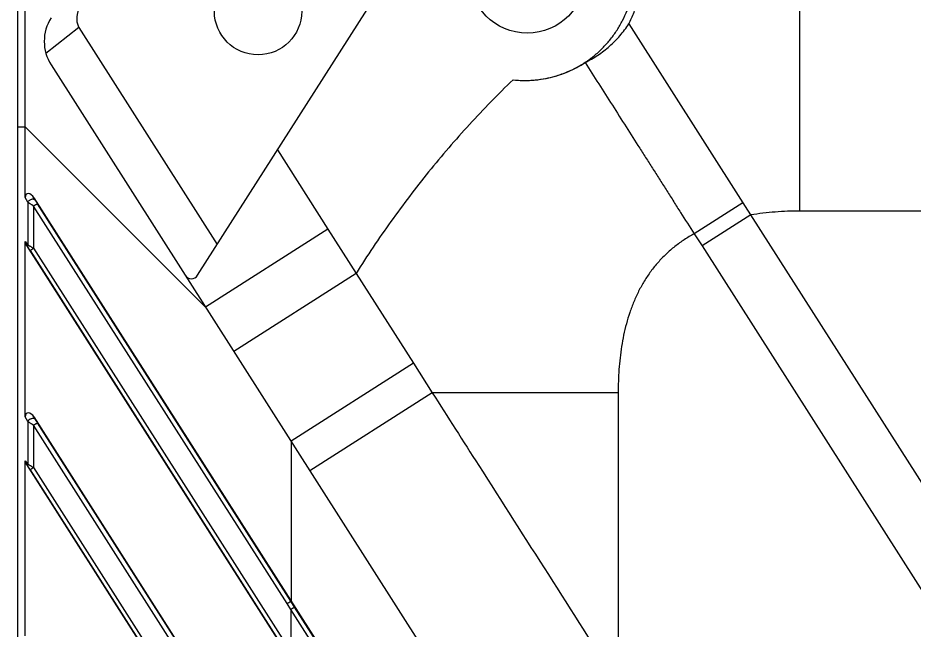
# Model space of a CAD drawing. Header units: millimetres. Extents: x 3299 to 14264, y 1863 to 5555.
# Drawn here: x 4446.3 to 4507.9, y 2769 to 2811.1 of the extents above; entities that cross this region are included whole.
import ezdxf

# ---------------------------------------------------------------- set-up
doc = ezdxf.new("R2010")
doc.units = ezdxf.units.MM
doc.layers.add('02___PRT_ALL_AXES', color=7, linetype='Continuous')

msp = doc.modelspace()

# ---------------------------------------------------------------- linework, layer by layer
at = {"color": 7, "linetype": 'Continuous'}
for p, q in [((4446.32578, 2501.52311), (4446.32578, 2839.02311)), ((4458.66912, 2793.36433), (4478.82583, 2825.00403)), ((4500.05316, 2797.78013), (4500.05316, 2820.25206)), ((4446.82516, 2803.5674), (4446.83083, 2813.19988)), ((4450.52207, 2810.41224), (4448.24887, 2808.62814)), ((4450.52207, 2810.41224), (4460.02596, 2795.49413)), ((4488.30424, 2810.65262), (4496.14376, 2798.35763)), ((4448.60312, 2807.84093), (4643.43095, 2502.02249)), ((4446.32578, 2803.5674), (4446.82516, 2803.5674)), ((4446.82516, 2798.71694), (4446.82516, 2803.5674)), ((4446.82516, 2803.5674), (4459.22562, 2791.16694)), ((4464.15929, 2801.98217), (4467.62064, 2796.54589)), ((4447.00013, 2798.39681), (4446.82516, 2798.71694)), ((4447.43, 2798.70152), (4636.11052, 2502.53242)), ((4447.50845, 2798.55798), (4447.43, 2798.70152)), ((4447.00013, 2798.39681), (4447.00013, 2795.45976)), ((4447.4029, 2798.12963), (4447.4029, 2795.22127)), ((4464.81951, 2770.79103), (4447.4029, 2798.12963)), ((4465.08617, 2770.9522), (4447.66956, 2798.29079)), ((4496.14376, 2798.35763), (4492.79707, 2796.22442)), ((4496.14376, 2798.35763), (4609.02108, 2621.17574)), ((4496.68064, 2797.51489), (4493.33354, 2795.38255)), ((4764.12235, 2797.78013), (4500.05316, 2797.78013)), ((4467.62064, 2796.54589), (4459.22562, 2791.16694)), ((4467.62064, 2796.54589), (4469.56023, 2793.4996)), ((4492.79707, 2796.22442), (4493.33354, 2795.38255)), ((4446.82516, 2783.64155), (4446.82516, 2795.6886)), ((4446.82516, 2795.6886), (4447.00013, 2795.45976)), ((4446.91015, 2795.42296), (4633.71299, 2502.20125)), ((4446.91015, 2795.42296), (4447.00434, 2795.29977)), ((4447.16545, 2795.06129), (4464.83441, 2767.32657)), ((4447.4029, 2795.22127), (4465.07186, 2767.48656)), ((4493.33354, 2795.38255), (4612.58933, 2608.18846)), ((4469.56023, 2793.4996), (4461.16602, 2788.12113)), ((4469.56023, 2793.4996), (4473.50067, 2787.32139)), ((4473.50067, 2787.32139), (4465.09683, 2781.95098)), ((4473.50067, 2787.32139), (4474.79256, 2785.29573)), ((4474.79256, 2785.29573), (4466.38593, 2779.92751)), ((4487.56876, 2785.29573), (4474.79256, 2785.29573)), ((4487.56876, 2785.29573), (4487.56876, 2765.2722)), ((4447.00013, 2783.32142), (4446.82516, 2783.64155)), ((4447.00013, 2783.32142), (4447.00013, 2780.38437)), ((4447.50845, 2783.48259), (4447.43, 2783.62613)), ((4447.43, 2783.62613), (4626.50644, 2502.53242)), ((4447.4029, 2783.05424), (4447.4029, 2780.14588)), ((4464.81951, 2755.71564), (4447.4029, 2783.05424)), ((4465.08617, 2755.87681), (4447.66956, 2783.21541)), ((4465.09683, 2781.95098), (4465.09683, 2770.97014)), ((4446.82516, 2768.56616), (4446.82516, 2780.61321)), ((4446.82516, 2780.61321), (4447.00013, 2780.38437)), ((4446.91015, 2780.34757), (4624.10891, 2502.20125)), ((4446.91015, 2780.34757), (4447.00434, 2780.22438)), ((4447.16545, 2779.9859), (4464.83441, 2752.25118)), ((4447.4029, 2780.14588), (4465.07186, 2752.41117)), ((4465.09683, 2770.97014), (4465.08617, 2770.9522)), ((4465.33853, 2770.55606), (4465.08617, 2770.9522)), ((4465.07186, 2770.3949), (4464.81951, 2770.79103)), ((4465.07186, 2770.3949), (4465.07186, 2767.48656)), ((4487.31654, 2735.49889), (4465.07186, 2770.3949)), ((4487.56876, 2735.65947), (4465.33853, 2770.55606))]:
    msp.add_line(p, q, dxfattribs=at)
for points in [[(4487.31654, 2735.49889), (4484.82125, 2739.41334), (4482.42744, 2743.16861), (4480.04181, 2746.91102), (4477.66378, 2750.64152), (4475.29246, 2754.3615), (4472.93668, 2758.05709), (4470.51464, 2761.85664), (4467.92328, 2765.92179), (4465.07186, 2770.3949)], [(4487.56876, 2735.65947), (4485.07509, 2739.57399), (4482.68283, 2743.32931), (4480.29876, 2747.07179), (4477.92227, 2750.80235), (4475.55249, 2754.52239), (4473.19824, 2758.21804), (4470.77777, 2762.01765), (4468.18809, 2766.08288), (4465.33853, 2770.55606)]]:
    msp.add_lwpolyline(points, dxfattribs=at)
for centre, radius, start, end in [((4451.13329, 2809.45283), 3, 147.5, 212.5), ((4458.24742, 2793.63298), 0.5, 212.5, 327.5)]:
    msp.add_arc(centre, radius, start, end, dxfattribs=at)
for centre, major_axis, ratio, start_param, end_param in [((4474.60647, 2829.21226), (-24.03776, -18.86586), 0.16362824, -0.43552918, -0.01611844), ((4447.18679, 2798.52486), (-0.25319, 0.42956), 0.60110417, -1.51321774, 0.79522008), ((4447.18679, 2795.55129), (-0.27793, 0.33734), 0.68585634, 0.69423725, 1.39405043), ((4447.18679, 2783.44948), (-0.25319, 0.42956), 0.60110417, -1.51321774, 0.79522008), ((4447.18679, 2780.4759), (-0.27793, 0.33734), 0.68585634, 0.69423725, 1.39405043)]:
    msp.add_ellipse(centre, major_axis=major_axis, ratio=ratio, start_param=start_param, end_param=end_param, dxfattribs=at)
for points, knots in [([(4480.34581, 2806.8073), (4480.59708, 2806.77992), (4480.97647, 2806.75793), (4481.48214, 2806.76704), (4481.98678, 2806.80168), (4482.61335, 2806.89274), (4483.22757, 2807.04651), (4483.70763, 2807.20608), (4484.17907, 2807.38962), (4484.75017, 2807.66324), (4485.39888, 2808.05868), (4486.00464, 2808.51725), (4486.56131, 2809.03427), (4487.06329, 2809.60449), (4487.50552, 2810.22214), (4487.88352, 2810.88099), (4488.19346, 2811.57438), (4488.43217, 2812.29533), (4488.59719, 2813.03656), (4488.68678, 2813.79056), (4488.69995, 2814.5497), (4488.63647, 2815.30625), (4488.49689, 2816.05249), (4488.28254, 2816.78078), (4487.99552, 2817.4836), (4487.6387, 2818.15371), (4487.21566, 2818.78417), (4486.73073, 2819.3684), (4486.18887, 2819.90035), (4485.59571, 2820.37446), (4485.06361, 2820.71734), (4484.61885, 2820.95803), (4484.16239, 2821.17582), (4483.57188, 2821.40409), (4482.96123, 2821.57122), (4482.46459, 2821.66725), (4481.96373, 2821.73798), (4481.58442, 2821.76237), (4481.33164, 2821.76581)], [0, 0, 0, 0, 0.03125105, 0.04688262, 0.06251406, 0.09376969, 0.12502719, 0.14066156, 0.15629627, 0.18755651, 0.21881722, 0.25007773, 0.28133735, 0.31259541, 0.34385134, 0.37510466, 0.40635505, 0.43760236, 0.46884662, 0.50008806, 0.53132704, 0.56256408, 0.5937998, 0.62503486, 0.65626998, 0.68750581, 0.71874295, 0.74998193, 0.78122312, 0.81246678, 0.84371304, 0.85934221, 0.87497203, 0.90622337, 0.937477, 0.95310961, 0.96874268, 1, 1, 1, 1]), ([(4488.30424, 2810.65262), (4488.43646, 2810.91174), (4488.67296, 2811.44474), (4488.9391, 2812.27752), (4489.11389, 2813.13403), (4489.16825, 2813.71448), (4489.17975, 2814.00507)], [0, 0, 0, 0, 0.25003918, 0.50005153, 0.75003708, 1, 1, 1, 1]), ([(4485.29088, 2807.99422), (4485.59499, 2808.14346), (4486.18384, 2808.483), (4486.99081, 2809.10486), (4487.70798, 2809.82814), (4488.11818, 2810.36977), (4488.30424, 2810.65262)], [0, 0, 0, 0, 0.25011087, 0.50009809, 0.75003652, 1, 1, 1, 1]), ([(4480.34581, 2806.8073), (4480.56058, 2806.7839), (4480.99238, 2806.75549), (4481.64117, 2806.7686), (4482.28653, 2806.83737), (4482.92362, 2806.96138), (4483.5477, 2807.13977), (4484.15413, 2807.37127), (4484.73832, 2807.65415), (4485.11017, 2807.8757), (4485.29088, 2807.99422)], [0, 0, 0, 0, 0.12497748, 0.24996161, 0.37495489, 0.49995463, 0.62496034, 0.74997116, 0.87498394, 1, 1, 1, 1]), ([(4485.29088, 2807.99422), (4485.60339, 2807.50384), (4486.22971, 2806.52382), (4487.17075, 2805.0547), (4488.11107, 2803.58493), (4488.89235, 2802.35854), (4489.5164, 2801.37674), (4489.98403, 2800.64008), (4490.45133, 2799.90318), (4490.91836, 2799.1661), (4491.38576, 2798.42923), (4492.01031, 2797.44759), (4492.48119, 2796.71293), (4492.79707, 2796.22442)], [0, 0, 0, 0, 0.12496693, 0.24994749, 0.37493906, 0.49993953, 0.56244277, 0.62494784, 0.68745459, 0.74996279, 0.81247188, 0.8749813, 1, 1, 1, 1]), ([(4480.34581, 2806.8073), (4479.83061, 2806.31083), (4478.81571, 2805.30163), (4476.84934, 2803.22198), (4474.98088, 2801.05152), (4473.21457, 2798.79954), (4471.94128, 2797.07119), (4470.72051, 2795.30549), (4469.9408, 2794.10541), (4469.56023, 2793.4996)], [0, 0, 0, 0, 0.12500699, 0.25001358, 0.49999555, 0.62499953, 0.75000183, 0.87500214, 1, 1, 1, 1]), ([(4447.00013, 2798.39681), (4447.01104, 2798.41905), (4447.04071, 2798.46256), (4447.09946, 2798.51848), (4447.17054, 2798.56484), (4447.24842, 2798.59797), (4447.32701, 2798.61531), (4447.39028, 2798.61537), (4447.43523, 2798.60561), (4447.46428, 2798.59414), (4447.4891, 2798.57846), (4447.50269, 2798.56513), (4447.50845, 2798.55798)], [0, 0, 0, 0, 0.12330832, 0.25905123, 0.40146478, 0.54345991, 0.6780344, 0.79964361, 0.85480205, 0.90617259, 0.95428694, 1, 1, 1, 1]), ([(4447.4029, 2798.12963), (4447.36404, 2798.15408), (4447.3065, 2798.19057), (4447.23135, 2798.23927), (4447.1779, 2798.27439), (4447.12743, 2798.30806), (4447.08074, 2798.33983), (4447.03864, 2798.36908), (4447.01229, 2798.38782), (4447.00013, 2798.39681)], [0, 0, 0, 0, 0.28493563, 0.42285253, 0.55571842, 0.68184136, 0.79935872, 0.90616523, 1, 1, 1, 1]), ([(4447.4029, 2798.12963), (4447.41892, 2798.13986), (4447.45058, 2798.15996), (4447.49696, 2798.18908), (4447.54046, 2798.21606), (4447.57952, 2798.23992), (4447.60866, 2798.25737), (4447.62872, 2798.26911), (4447.64094, 2798.27613), (4447.65113, 2798.28181), (4447.65921, 2798.28613), (4447.66459, 2798.28881), (4447.6678, 2798.2902), (4447.66904, 2798.29065), (4447.66956, 2798.29079)], [0, 0, 0, 0, 0.18298021, 0.36083958, 0.52705544, 0.6756646, 0.80126517, 0.853987, 0.89932663, 0.93688326, 0.96633128, 0.98741054, 0.99476929, 1, 1, 1, 1]), ([(4447.66956, 2798.29079), (4447.65477, 2798.314), (4447.62571, 2798.36015), (4447.58358, 2798.42866), (4447.54437, 2798.49434), (4447.51976, 2798.53728), (4447.50845, 2798.55798)], [0, 0, 0, 0, 0.26457806, 0.52424191, 0.77323487, 1, 1, 1, 1]), ([(4500.05316, 2797.78013), (4499.77094, 2797.78013), (4499.20643, 2797.77056), (4498.36079, 2797.72438), (4497.51779, 2797.64287), (4496.95884, 2797.56238), (4496.68064, 2797.51489)], [0, 0, 0, 0, 0.24999993, 0.50000566, 0.7500063, 1, 1, 1, 1]), ([(4492.79707, 2796.22442), (4492.56366, 2796.09708), (4492.10679, 2795.82361), (4491.45885, 2795.35677), (4490.85471, 2794.83432), (4490.3002, 2794.25946), (4489.79961, 2793.63712), (4489.35528, 2792.97351), (4488.9676, 2792.27541), (4488.6352, 2791.54946), (4488.35544, 2790.80175), (4488.12487, 2790.03754), (4487.93966, 2789.26116), (4487.74807, 2788.2146), (4487.60265, 2786.89136), (4487.56876, 2785.82749), (4487.56876, 2785.29573)], [0, 0, 0, 0, 0.06249894, 0.1249968, 0.18749395, 0.2499911, 0.31248907, 0.37498846, 0.43748964, 0.49999245, 0.56249656, 0.62500195, 0.68750909, 0.75001647, 0.87500325, 1, 1, 1, 1]), ([(4447.00013, 2795.45976), (4446.9952, 2795.44571), (4446.98775, 2795.41762), (4446.98439, 2795.37537), (4446.98944, 2795.33552), (4446.99852, 2795.31099), (4447.00434, 2795.29977)], [0, 0, 0, 0, 0.27185461, 0.52773617, 0.76917305, 1, 1, 1, 1]), ([(4447.00013, 2795.45976), (4447.0126, 2795.45316), (4447.03947, 2795.43873), (4447.08201, 2795.4149), (4447.12915, 2795.38772), (4447.17991, 2795.35784), (4447.23343, 2795.3258), (4447.30822, 2795.28029), (4447.36489, 2795.24521), (4447.4029, 2795.22127)], [0, 0, 0, 0, 0.09039696, 0.19542767, 0.31245628, 0.43902042, 0.57290528, 0.71214924, 1, 1, 1, 1]), ([(4447.00434, 2795.29977), (4447.01037, 2795.29189), (4447.02282, 2795.27498), (4447.04882, 2795.23827), (4447.08275, 2795.18841), (4447.12403, 2795.12584), (4447.15163, 2795.08299), (4447.16545, 2795.06129)], [0, 0, 0, 0, 0.10340848, 0.21874747, 0.46885893, 0.73183958, 1, 1, 1, 1]), ([(4447.4029, 2795.22127), (4447.38787, 2795.21167), (4447.35845, 2795.19278), (4447.31583, 2795.16512), (4447.27651, 2795.13928), (4447.24175, 2795.1161), (4447.21621, 2795.09875), (4447.19891, 2795.08672), (4447.1885, 2795.07935), (4447.17995, 2795.07313), (4447.1733, 2795.06812), (4447.16865, 2795.06435), (4447.16624, 2795.06221), (4447.16545, 2795.06129)], [0, 0, 0, 0, 0.18678184, 0.3661314, 0.53217484, 0.67959548, 0.80360907, 0.85556006, 0.90022428, 0.93725003, 0.96635246, 0.987305, 1, 1, 1, 1]), ([(4474.79256, 2785.29573), (4475.85711, 2783.62775), (4480.11645, 2776.95363), (4484.37498, 2770.27899), (4487.56876, 2765.2722)], [0, 0, 0, 0, 0.24992205, 1, 1, 1, 1]), ([(4447.00013, 2783.32142), (4447.01104, 2783.34366), (4447.04071, 2783.38717), (4447.09946, 2783.44309), (4447.17054, 2783.48945), (4447.24842, 2783.52258), (4447.32701, 2783.53992), (4447.39028, 2783.53998), (4447.43523, 2783.53022), (4447.46428, 2783.51875), (4447.4891, 2783.50307), (4447.50269, 2783.48974), (4447.50845, 2783.48259)], [0, 0, 0, 0, 0.12330832, 0.25905123, 0.40146478, 0.54345991, 0.6780344, 0.79964361, 0.85480205, 0.90617259, 0.95428694, 1, 1, 1, 1]), ([(4447.4029, 2783.05424), (4447.36404, 2783.07869), (4447.3065, 2783.11518), (4447.23135, 2783.16389), (4447.1779, 2783.199), (4447.12743, 2783.23267), (4447.08074, 2783.26444), (4447.03864, 2783.29369), (4447.01229, 2783.31244), (4447.00013, 2783.32142)], [0, 0, 0, 0, 0.28493563, 0.42285253, 0.55571842, 0.68184136, 0.79935872, 0.90616523, 1, 1, 1, 1]), ([(4447.66956, 2783.21541), (4447.65477, 2783.23862), (4447.62571, 2783.28476), (4447.58358, 2783.35327), (4447.54437, 2783.41895), (4447.51976, 2783.4619), (4447.50845, 2783.48259)], [0, 0, 0, 0, 0.26457806, 0.52424191, 0.77323487, 1, 1, 1, 1]), ([(4447.4029, 2783.05424), (4447.41892, 2783.06447), (4447.45058, 2783.08457), (4447.49696, 2783.11369), (4447.54046, 2783.14067), (4447.57952, 2783.16453), (4447.60866, 2783.18199), (4447.62872, 2783.19373), (4447.64094, 2783.20074), (4447.65113, 2783.20643), (4447.65921, 2783.21074), (4447.66459, 2783.21343), (4447.6678, 2783.21481), (4447.66904, 2783.21526), (4447.66956, 2783.21541)], [0, 0, 0, 0, 0.18298021, 0.36083958, 0.52705544, 0.6756646, 0.80126517, 0.853987, 0.89932663, 0.93688326, 0.96633128, 0.98741054, 0.99476929, 1, 1, 1, 1]), ([(4447.00013, 2780.38437), (4446.9952, 2780.37032), (4446.98775, 2780.34223), (4446.98439, 2780.29998), (4446.98944, 2780.26013), (4446.99852, 2780.2356), (4447.00434, 2780.22438)], [0, 0, 0, 0, 0.27185461, 0.52773617, 0.76917305, 1, 1, 1, 1]), ([(4447.00013, 2780.38437), (4447.0126, 2780.37777), (4447.03947, 2780.36334), (4447.08201, 2780.33951), (4447.12915, 2780.31233), (4447.17991, 2780.28245), (4447.23343, 2780.25041), (4447.30822, 2780.2049), (4447.36489, 2780.16982), (4447.4029, 2780.14588)], [0, 0, 0, 0, 0.09039696, 0.19542767, 0.31245628, 0.43902042, 0.57290528, 0.71214924, 1, 1, 1, 1]), ([(4447.00434, 2780.22438), (4447.01037, 2780.2165), (4447.02282, 2780.1996), (4447.04882, 2780.16288), (4447.08275, 2780.11303), (4447.12403, 2780.05045), (4447.15163, 2780.0076), (4447.16545, 2779.9859)], [0, 0, 0, 0, 0.10340848, 0.21874747, 0.46885893, 0.73183958, 1, 1, 1, 1]), ([(4447.4029, 2780.14588), (4447.38787, 2780.13628), (4447.35845, 2780.1174), (4447.31583, 2780.08973), (4447.27651, 2780.06389), (4447.24175, 2780.04071), (4447.21621, 2780.02336), (4447.19891, 2780.01134), (4447.1885, 2780.00396), (4447.17995, 2779.99774), (4447.1733, 2779.99273), (4447.16865, 2779.98896), (4447.16624, 2779.98682), (4447.16545, 2779.9859)], [0, 0, 0, 0, 0.18678184, 0.3661314, 0.53217484, 0.67959548, 0.80360907, 0.85556006, 0.90022428, 0.93725003, 0.96635246, 0.987305, 1, 1, 1, 1]), ([(4464.81951, 2770.79103), (4464.83553, 2770.80126), (4464.86718, 2770.82136), (4464.91356, 2770.85048), (4464.95707, 2770.87746), (4464.99613, 2770.90132), (4465.02527, 2770.91878), (4465.04533, 2770.93051), (4465.05755, 2770.93753), (4465.06774, 2770.94321), (4465.07582, 2770.94753), (4465.0812, 2770.95021), (4465.08441, 2770.9516), (4465.08564, 2770.95205), (4465.08617, 2770.9522)], [0, 0, 0, 0, 0.18298021, 0.36083958, 0.52705544, 0.6756646, 0.80126517, 0.853987, 0.89932664, 0.93688326, 0.96633128, 0.98741055, 0.99476929, 1, 1, 1, 1]), ([(4465.07186, 2770.3949), (4465.08789, 2770.40513), (4465.11954, 2770.42523), (4465.16592, 2770.45435), (4465.20943, 2770.48133), (4465.24848, 2770.50518), (4465.27762, 2770.52264), (4465.29768, 2770.53438), (4465.30991, 2770.54139), (4465.3201, 2770.54708), (4465.32817, 2770.55139), (4465.33356, 2770.55408), (4465.33677, 2770.55547), (4465.338, 2770.55592), (4465.33853, 2770.55606)], [0, 0, 0, 0, 0.18298018, 0.36083956, 0.52705543, 0.6756646, 0.80126519, 0.85398703, 0.89932667, 0.9368833, 0.96633131, 0.98741057, 0.9947693, 1, 1, 1, 1])]:
    msp.add_open_spline(points, degree=3, knots=knots, dxfattribs=at)
at = {"layer": '02___PRT_ALL_AXES', "color": 7, "linetype": 'Continuous'}
for centre, radius in [((4481.32578, 2814.02311), 4), ((4462.82578, 2811.52311), 3)]:
    msp.add_circle(centre, radius, dxfattribs=at)

doc.saveas('drawing.dxf')
